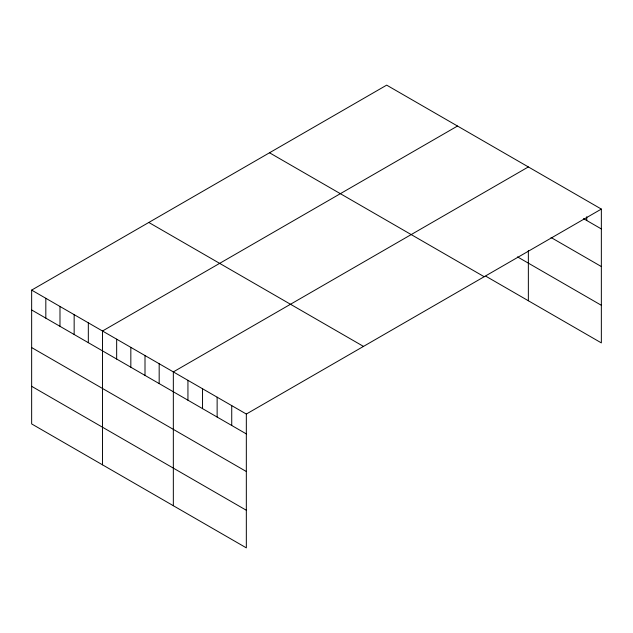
<?xml version="1.0" encoding="UTF-8"?>
<svg xmlns="http://www.w3.org/2000/svg" width="633" height="633" viewBox="0 0 633 633"><rect width="100%" height="100%" fill="white"/><g stroke="black" fill="none" stroke-linecap="round" stroke-linejoin="round"><path stroke-width="0.95" d="M31.65 290.104L246.332 414.045L246.332 547.861L31.65 423.92L31.65 290.104L386.668 85.138L601.35 209.08L601.35 342.896L485.851 276.217M457.509 126.038L102.499 331.004L102.499 464.82M528.357 166.938L173.339 371.903L173.339 505.72M246.332 414.045L601.35 209.08M583.507 218.638L601.35 228.94M551.066 237.517L601.35 266.548M517.525 256.895L601.35 305.296M269.508 152.775L484.198 276.724M148.802 222.46L363.492 346.409M31.65 309.964L246.332 433.914M31.65 347.564L246.332 471.514M31.65 386.312L246.332 510.261M586.751 216.731L586.751 220.513M528.357 250.557L528.357 300.754M231.733 405.618L231.733 425.479M217.135 397.192L217.135 417.052M202.536 388.765L202.536 408.625M187.938 380.338L187.938 400.198M159.176 363.73L159.176 383.59M145.004 355.548L145.004 375.409M130.833 347.367L130.833 367.227M116.662 339.185L116.662 359.046M88.327 322.822L88.327 342.682M74.156 314.641L74.156 334.501M59.985 306.467L59.985 326.327M45.821 298.285L45.821 318.146"/></g></svg>
